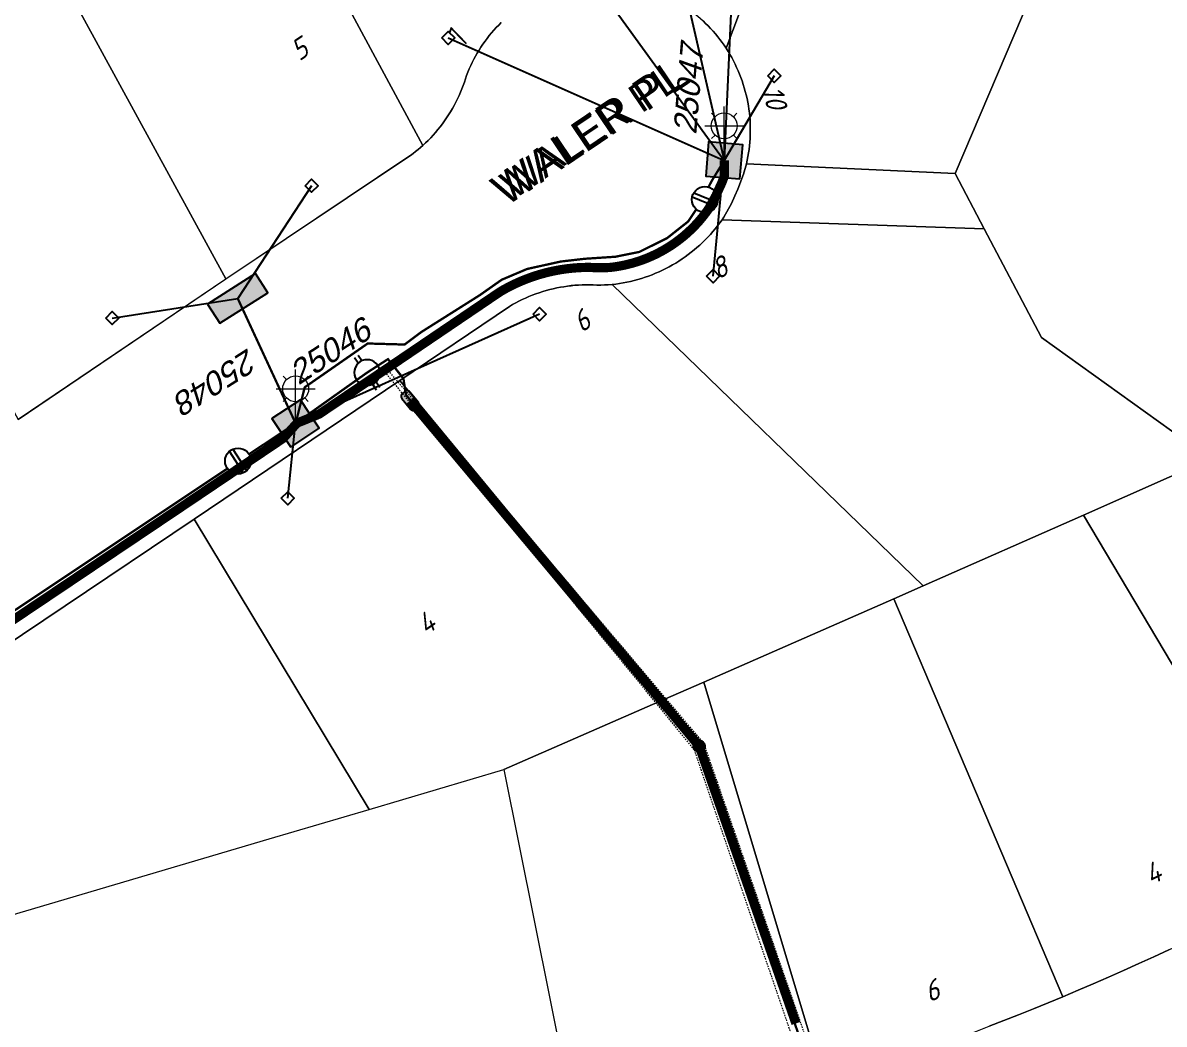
# Model space of a CAD drawing. Header units: metres. Extents: x 296308 to 298462, y 6229542 to 6231092.
# Drawn here: x 297249.8 to 297348.8, y 6230041.6 to 6230128.6 of the extents above; entities that cross this region are included whole.
import ezdxf
from ezdxf.enums import TextEntityAlignment as Align

# ---------------------------------------------------------------- set-up
doc = ezdxf.new("R2010")
doc.units = ezdxf.units.M
for name, pattern in [('Cable Exist UG', [8.2, 4, -1.2, 1.8, -1.2]), ('HIDDEN', [0.375, 0.25, -0.125]), ('HIDDEN2', [0.1875, 0.125, -0.0625]), ('IECLCENT', [15.5, 9.5, -2, 2, -2])]:
    doc.linetypes.add(name, pattern=pattern)
doc.layers.get('0').update_dxf_attribs({"color": 6})
for name, color, linetype, lineweight in [('Cadastre Land Parcels_SP_EXT', 9, 'Continuous', 5), ('Cadastre Other Property_SP_EXT', 9, 'HIDDEN', 5), ('Cadastre Roads_SP_EXT', 94, 'Continuous', 15)]:
    doc.layers.add(name, color=color, linetype=linetype, lineweight=lineweight)
for name, color, linetype in [('Equip_LV_EXT', 7, 'Continuous'), ('Equip_SL_EXT', 7, 'Continuous'), ('Equip_SP_SL_EXT', 7, 'Continuous'), ('Mains_LV_EXT', 7, 'Continuous'), ('Mains_SL_EXT', 7, 'Continuous'), ('Notes_LV_MISC', 7, 'Continuous'), ('Notes_SP_MISC', 7, 'Continuous'), ('Services_SP_EXT', 7, 'Continuous'), ('SupportsUG_SP_LV_EXT', 7, 'Continuous'), ('SupportsUG_SP_LV_SL_EXT', 7, 'Continuous')]:
    doc.layers.add(name, color=color, linetype=linetype)
doc.styles.add('COLUMN_LABEL', font='arial.ttf')
doc.styles.add('iecARIAL', font='arial.ttf', dxfattribs={"height": 2})
doc.styles.add('ieISOCP', font='isocp.shx')
doc.styles.add('POLE_LABEL', font='arial.ttf')
doc.styles.get("Standard").update_dxf_attribs({"font": 'arial.ttf'})

# ---------------------------------------------------------------- blocks, each defined once
blk = doc.blocks.new('COLUMN_EXT')
blk.add_hatch(color=256).paths.add_polyline_path([(-1.485, 1.485), (-1.485, -1.485), (1.485, -1.485), (1.485, 1.485)])
blk.add_lwpolyline([(-1.485, -1.485), (1.485, -1.485), (1.485, 1.485), (-1.485, 1.485)], close=True)
at = {"style": 'COLUMN_LABEL', "oblique": 15, "flags": 8}
blk.add_attdef('ASSET_NUM', text='', height=2, dxfattribs=at).set_placement((2, 2), align=Align.BOTTOM_LEFT)
at = {"flags": 9}
for tag, style, p in [('STRUCTURE_PLANT_NUMBER', 'POLE_LABEL', (1.813, 0.031)), ('STREET_CODE', 'COLUMN_LABEL', (1.813, -0.2))]:
    blk.add_attdef(tag, text='', height=0.2, dxfattribs=dict(at, style=style)).set_placement(p, align=Align.MIDDLE_LEFT)
for tag, p in [('OWNED_BY', (1.813, -0.6)), ('STATE', (1.813, -0.8)), ('COLUMN_TYPE', (1.813, -0.4)), ('USAGE', (1.813, -1)), ('STREETNAME', (1.813, -1.6)), ('SUBURB', (1.813, -1.8)), ('LEGEND', (1.813, -1.2)), ('LOCATION', (1.813, -1.4)), ('NOTES', (1.813, -2))]:
    blk.add_attdef(tag, text='', height=0.2, dxfattribs=at).set_placement(p, align=Align.MIDDLE_LEFT)
at = {"flags": 1}
blk.add_attdef('Z', (1.813, -2.351), '', height=0.2, dxfattribs=at)
blk = doc.blocks.new('PILLAR_EXT')
blk.add_hatch(color=256).paths.add_polyline_path([(-2.475, 0.99), (-2.475, -0.99), (2.475, -0.99), (2.475, 0.99)])
blk.add_lwpolyline([(-2.475, -0.99), (2.475, -0.99), (2.475, 0.99), (-2.475, 0.99)], close=True)
at = {"style": 'iecARIAL', "oblique": 15, "flags": 8}
blk.add_attdef('ASSET_NUM', text='', height=2, dxfattribs=at).set_placement((1.5, 3.5), align=Align.BOTTOM_LEFT)
for tag, p, flags in [('OWNED_BY', (0, -0.2), 9), ('STATE', (0, -0.4), 9), ('SUPPORT_TYPE', (0, -0.6), 9), ('USAGE', (0, -0.8), 9), ('LEGEND', (0, -1), 9), ('STREETNAME', (0, -1.8), 9), ('SUBURB', (0, -2), 1), ('LOCATION', (0, -1.2), 9), ('NOTES', (0, -1.4), 9), ('PARENT', (0, -1.6), 9)]:
    blk.add_attdef(tag, p, '', height=0.2, dxfattribs=dict(flags=flags))
blk = doc.blocks.new('*U169')
at = {"lineweight": 15}
for p, q in [((-1.46, 5.46), (-1.06, 5.06)), ((0, 1.75), (0, 6.25)), ((1.46, 5.46), (1.06, 5.06)), ((-2.25, 4), (2.25, 4)), ((-1.46, 2.54), (-1.06, 2.94)), ((1.46, 2.54), (1.06, 2.94)), ((0, 0), (0, 2.5))]:
    blk.add_line(p, q, dxfattribs=at)
blk.add_circle((0, 4), 1.5, dxfattribs=at)
at = {"style": 'iecARIAL', "oblique": 15, "flags": 9}
blk.add_attdef('ASSET_NUM', text='', height=2, dxfattribs=at).set_placement((1.5, 1.5), align=Align.BOTTOM_RIGHT)
for tag, p, height, flags in [('CONSTRUCTED_VOLTAGE', (0.98, -0.65), 0.2, 9), ('CONTROL_TYPE', (0.98, -0.85), 0.2, 9), ('LANTERN_PURPOSE', (0.98, -1.05), 0.2, 9), ('LANTERN_TYPE', (0.98, -1.25), 0.2, 9), ('NO_PHASES', (0.98, -1.45), 0.2, 9), ('LNUMBER', (2.18, -3.25), 2.5, 8), ('OPERATING_VOLTAGE', (0.98, -1.65), 0.2, 9), ('ORIENTATION', (0.98, -1.85), 0.2, 9), ('OWNED_BY', (0.98, -2.05), 0.2, 9), ('STATE', (0.98, -2.25), 0.2, 9), ('USAGE', (0.98, -2.45), 0.2, 9), ('CEXIST', (0.98, -2.65), 0.2, 9), ('CNEW', (0.98, -2.85), 0.2, 9), ('CNUMBER', (0.98, -3.05), 0.2, 9), ('CREMOVE', (0.98, -3.25), 0.2, 9), ('CREPLACE', (0.98, -3.45), 0.2, 9), ('LKINGHEIGHT', (0.98, -3.65), 0.2, 9), ('LBRACKET', (0.98, -3.85), 0.2, 9), ('LBRACKETVOCAB', (0.98, -4.05), 0.2, 9), ('LCATEGORY', (0.98, -4.25), 0.2, 9), ('LCHARGE1', (0.98, -4.45), 0.2, 9), ('LCHARGE1PERCENT', (0.98, -4.65), 0.2, 9), ('LCHARGE2', (0.98, -4.85), 0.2, 9), ('LCHARGE2PERCENT', (0.98, -5.05), 0.2, 9), ('LCHARGE3', (0.98, -5.25), 0.2, 9), ('LCHARGE3PERCENT', (0.98, -5.45), 0.2, 9), ('LEXIST', (0.98, -5.65), 0.2, 9), ('LLAMP', (0.98, -5.85), 0.2, 9), ('LLAMPVOCAB', (0.98, -6.05), 0.2, 9), ('LMAST', (0.98, -6.25), 0.2, 9), ('LMASTVOCAB', (0.98, -6.45), 0.2, 9), ('LNEW', (0.98, -6.65), 0.2, 9), ('LANTNUMBER', (0.98, -6.85), 0.2, 9), ('LOUTREACH', (0.98, -7.25), 0.2, 9), ('LOUTREACHVOCAB', (0.98, -7.45), 0.2, 9), ('LRATECODE', (0.98, -7.65), 0.2, 9), ('LREMOVE', (0.98, -7.85), 0.2, 9), ('LREPLACE', (0.98, -8.05), 0.2, 9), ('STREETNAME', (0.98, -9.25), 0.2, 9), ('LTYPE', (0.98, -8.25), 0.2, 9), ('LTYPEVOCAB', (0.98, -8.45), 0.2, 9), ('LEGEND', (0.98, -8.65), 0.2, 9), ('LOCATION', (0.98, -8.85), 0.2, 9), ('NOTES', (0.98, -9.05), 0.2, 9), ('SUBURB', (0.98, -9.45), 0.2, 1)]:
    blk.add_attdef(tag, p, '', height=height, dxfattribs=dict(flags=flags))
blk = doc.blocks.new('CCP_EXT')
at = {"flags": 9}
for tag, p in [('STATE', (0, -1.8)), ('USAGE', (0, -1.2)), ('LEGEND', (0, -1.4)), ('LIFE_SUPPORT', (0, -1.6)), ('NOTES', (0, -2))]:
    blk.add_attdef(tag, text='', height=0.2, dxfattribs=at).set_placement(p, align=Align.MIDDLE_LEFT)
blk.add_wipeout([(0, 0.566), (0.566, 0), (0, -0.566), (-0.566, 0)])
blk.add_lwpolyline([(-0.566, 0), (0, 0.566), (0.566, 0), (0, -0.566), (-0.566, 0)])
at = {"flags": 1}
blk.add_attdef('Z', (0, 0), '', height=0.2, dxfattribs=at)
at = {"flags": 9}
for tag, p in [('CCP_TYPE', (0, 0)), ('OPERATING_VOLTAGE', (0, -0.6)), ('ORIENTATION', (0, -0.8)), ('OWNED_BY', (0, -1)), ('CONSTRUCTED_VOLTAGE', (0, -0.2)), ('NO_PHASES', (0, -0.4))]:
    blk.add_attdef(tag, text='', height=0.2, dxfattribs=at).set_placement(p, align=Align.MIDDLE_LEFT)
blk = doc.blocks.new('SL_STJ_EXT')
h = blk.add_hatch(color=256)
edge = h.paths.add_edge_path()
edge.add_ellipse((-0.586, 0.131), major_axis=(0.226, 0.226), ratio=1, start_angle=44.99996, end_angle=135)
edge.add_line((-0.906, 0.131), (-0.906, -0.131))
edge.add_ellipse((-0.586, -0.131), major_axis=(0.226, 0.226), ratio=1, start_angle=134.99996, end_angle=225)
edge.add_line((-0.586, -0.451), (0.586, -0.451))
edge.add_ellipse((0.586, -0.131), major_axis=(-0.226, 0.226), ratio=1, start_angle=134.99996, end_angle=225)
edge.add_line((0.906, -0.131), (0.906, 0.131))
edge.add_ellipse((0.586, 0.131), major_axis=(-0.226, 0.226), ratio=1, start_angle=224.99996, end_angle=315)
edge.add_line((0.586, 0.451), (-0.586, 0.451))
blk.add_lwpolyline([(-0.906, 0.131), (-0.906, -0.131, 0.414214), (-0.586, -0.451), (0.586, -0.451, 0.414214), (0.906, -0.131), (0.906, 0.131, 0.414214), (0.586, 0.451), (-0.586, 0.451, 0.414214)], format="xyb", close=True)
at = {"flags": 1}
blk.add_attdef('Z', (0, 0), '', height=0.2, dxfattribs=at)
at = {"flags": 9}
for tag, p in [('ORIENTATION', (0, 0)), ('USAGE', (0, -0.2)), ('LEGEND', (0, -0.4)), ('NOTES', (0, -0.6))]:
    blk.add_attdef(tag, text='', height=0.2, dxfattribs=at).set_placement(p, align=Align.MIDDLE_LEFT)
blk = doc.blocks.new('LV_UG_LINKS_CLOSED_EXT')
blk.add_wipeout([(-1.06, 1.06), (-1.18, 0.92), (-1.29, 0.76), (-1.37, 0.59), (-1.43, 0.42), (-1.48, 0.23), (-1.49, 0.05), (-1.49, -0.14), (-1.46, -0.33), (-1.41, -0.51), (-1.33, -0.68), (-1.24, -0.84), (-1.12, -0.99), (-0.99, -1.12), (-0.84, -1.24), (-0.68, -1.33), (-0.51, -1.41), (-0.33, -1.46), (-0.14, -1.49), (0.05, -1.49), (0.23, -1.48), (0.42, -1.43), (0.59, -1.37), (0.76, -1.29), (0.92, -1.18), (1.06, -1.06), (1.18, -0.92), (1.29, -0.76), (1.37, -0.59), (1.43, -0.42), (1.48, -0.23), (1.49, -0.05), (1.49, 0.14), (1.46, 0.33), (1.41, 0.51), (1.33, 0.68), (1.24, 0.84), (1.12, 0.99), (0.99, 1.12), (0.84, 1.24), (0.68, 1.33), (0.51, 1.41), (0.33, 1.46), (0.14, 1.49), (-0.05, 1.49), (-0.23, 1.48), (-0.42, 1.43), (-0.59, 1.37), (-0.76, 1.29), (-0.92, 1.18)])
for p, q in [((-0.25, -1.48), (-0.25, 1.48)), ((0.25, -1.48), (0.25, 1.48))]:
    blk.add_line(p, q)
blk.add_circle((0, 0), 1.5)
at = {"flags": 9}
for tag, p in [('ACTUAL_STATUS', (0, 0)), ('CONSTRUCTED_VOLTAGE', (0, -0.2)), ('OPERATING_VOLTAGE', (0, -0.6)), ('ORIENTATION', (0, -0.8)), ('STATE', (0, -1)), ('SWITCH_TYPE', (0, -1.2)), ('NO_PHASES', (0, -0.4)), ('USAGE', (0, -1.4)), ('NOTES', (0, -1.6))]:
    blk.add_attdef(tag, text='', height=0.2, dxfattribs=at).set_placement(p, align=Align.MIDDLE_LEFT)
at = {"flags": 1}
blk.add_attdef('Z', (0, 0), '', height=0.2, dxfattribs=at)
blk = doc.blocks.new('LV_UG_LINKS_OPEN_EXT')
for p, q in [((-0.25, 1.47), (-0.25, 2.22)), ((0.25, 1.47), (0.25, 2.22)), ((-0.25, -1.47), (-0.25, -2.22)), ((0.25, -1.47), (0.25, -2.22))]:
    blk.add_line(p, q)
at = {"flags": 9}
for tag, p in [('ACTUAL_STATUS', (0, 0)), ('CONSTRUCTED_VOLTAGE', (0, -0.2)), ('OPERATING_VOLTAGE', (0, -0.6)), ('ORIENTATION', (0, -0.8)), ('STATE', (0, -1)), ('SWITCH_TYPE', (0, -1.2)), ('NO_PHASES', (0, -0.4)), ('USAGE', (0, -1.4)), ('NOTES', (0, -1.6))]:
    blk.add_attdef(tag, text='', height=0.2, dxfattribs=at).set_placement(p, align=Align.MIDDLE_LEFT)
at = {"flags": 1}
blk.add_attdef('Z', (0, 0), '', height=0.2, dxfattribs=at)
blk.add_wipeout([(-0.25, 1.47), (-0.43, 1.43), (-0.61, 1.36), (-0.77, 1.28), (-0.93, 1.17), (-1.07, 1.05), (-1.19, 0.9), (-1.29, 0.75), (-1.38, 0.58), (-1.44, 0.4), (-1.48, 0.22), (-1.49, 0.03), (-1.49, -0.16), (-1.45, -0.34), (-1.4, -0.52), (-1.32, -0.69), (-1.23, -0.85), (-1.11, -1), (-0.98, -1.13), (-0.83, -1.24), (-0.66, -1.34), (-0.49, -1.41), (-0.31, -1.46), (-0.13, -1.49), (0.06, -1.49), (0.25, -1.47), (0.43, -1.43), (0.61, -1.36), (0.77, -1.28), (0.93, -1.17), (1.07, -1.05), (1.19, -0.9), (1.29, -0.75), (1.38, -0.58), (1.44, -0.4), (1.48, -0.22), (1.49, -0.03), (1.49, 0.16), (1.45, 0.34), (1.4, 0.52), (1.32, 0.69), (1.23, 0.85), (1.11, 1), (0.98, 1.13), (0.83, 1.24), (0.66, 1.34), (0.49, 1.41), (0.31, 1.46), (0.13, 1.49), (-0.06, 1.49)])
blk.add_lwpolyline([(0, -1.49, 1), (0, 1.49, 1)], format="xyb", close=True)
blk = doc.blocks.new('CONNECTOR_NODE_EXT')
h = blk.add_hatch(color=256)
edge = h.paths.add_edge_path()
edge.add_arc((0, 0), 0.5, 0, 360)
blk.add_circle((0, 0), 0.5)
at = {"flags": 1}
blk.add_attdef('Z', (0, 0), '', height=0.2, dxfattribs=at)
at = {"flags": 9}
for tag, p in [('CONNECTOR_TYPE', (0, 0)), ('OPERATING_VOLTAGE', (0, -0.6)), ('ORIENTATION', (0, -0.8)), ('SUBTYPE', (0, -1)), ('CONSTRUCTED_VOLTAGE', (0, -0.2)), ('NO_PHASES', (0, -0.4)), ('USAGE', (0, -1.2)), ('NOTES', (0, -1.4))]:
    blk.add_attdef(tag, text='', height=0.2, dxfattribs=at).set_placement(p, align=Align.MIDDLE_LEFT)

msp = doc.modelspace()

# ---------------------------------------------------------------- linework, layer by layer
at = {"layer": 'Cadastre Land Parcels_SP_EXT', "linetype": 'Continuous'}
for points in [[(297355.566, 6230173.982), (297345.558, 6230187.33), (297318.329, 6230157.778), (297307.576, 6230129.699), (297307.825, 6230129.513), (297308.07, 6230129.321), (297308.31, 6230129.124), (297308.545, 6230128.921), (297308.776, 6230128.712), (297309.001, 6230128.497), (297309.22, 6230128.278), (297309.435, 6230128.053), (297309.644, 6230127.822), (297309.847, 6230127.587), (297310.045, 6230127.348), (297310.237, 6230127.102), (297310.423, 6230126.853), (297310.603, 6230126.6), (297310.776, 6230126.342), (297321.181, 6230153.984), (297343.095, 6230144.684), (297355.566, 6230173.982)], [(297386.732, 6230069.578), (297387.885, 6230070.377), (297389.035, 6230071.182), (297390.18, 6230071.994), (297391.321, 6230072.811), (297392.458, 6230073.635), (297393.59, 6230074.465), (297394.717, 6230075.301), (297395.84, 6230076.143), (297396.958, 6230076.991), (297412.763, 6230089.151), (297414.045, 6230097.607), (297355.566, 6230173.982), (297343.095, 6230144.684), (297330.657, 6230115.466), (297333.178, 6230110.677), (297338.147, 6230101.238), (297352.797, 6230090.696), (297369.834, 6230078.438), (297385.573, 6230068.786), (297386.732, 6230069.578)], [(297283.169, 6230116.886), (297283.395, 6230117.045), (297283.617, 6230117.209), (297283.836, 6230117.376), (297284.051, 6230117.55), (297284.262, 6230117.728), (297284.47, 6230117.909), (297266.924, 6230150.473), (297262.683, 6230147.295), (297251.05, 6230138.539), (297250.173, 6230137.872), (297267.373, 6230106.317), (297283.169, 6230116.886)], [(297267.373, 6230106.317), (297250.173, 6230137.872), (297238.349, 6230128.887), (297232.661, 6230124.55), (297249.351, 6230094.121), (297267.373, 6230106.317)], [(297341.78, 6230085.828), (297352.797, 6230090.696), (297338.147, 6230101.238), (297333.178, 6230110.677), (297310.43, 6230111.461), (297310.239, 6230111.197), (297310.042, 6230110.938), (297309.837, 6230110.683), (297309.628, 6230110.433), (297309.412, 6230110.188), (297309.19, 6230109.949), (297308.962, 6230109.715), (297308.73, 6230109.486), (297308.491, 6230109.264), (297308.247, 6230109.047), (297307.999, 6230108.836), (297307.744, 6230108.632), (297307.486, 6230108.433), (297307.222, 6230108.24), (297306.953, 6230108.055), (297306.68, 6230107.876), (297306.403, 6230107.704), (297306.123, 6230107.537), (297305.838, 6230107.378), (297305.549, 6230107.227), (297305.257, 6230107.081), (297304.961, 6230106.944), (297304.662, 6230106.813), (297304.36, 6230106.689), (297304.056, 6230106.573), (297303.748, 6230106.465), (297303.438, 6230106.364), (297303.125, 6230106.27), (297302.811, 6230106.184), (297302.494, 6230106.106), (297302.175, 6230106.034), (297301.855, 6230105.972), (297301.533, 6230105.917), (297301.21, 6230105.869), (297300.887, 6230105.83), (297327.881, 6230079.686), (297341.78, 6230085.828)], [(297299.901, 6230105.792), (297299.573, 6230105.794), (297299.244, 6230105.805), (297298.915, 6230105.824), (297298.599, 6230105.821), (297298.282, 6230105.812), (297297.966, 6230105.795), (297297.651, 6230105.77), (297297.336, 6230105.738), (297297.022, 6230105.698), (297296.709, 6230105.651), (297296.398, 6230105.598), (297296.087, 6230105.537), (297295.778, 6230105.468), (297295.471, 6230105.392), (297295.165, 6230105.309), (297294.862, 6230105.22), (297294.561, 6230105.122), (297294.262, 6230105.018), (297293.965, 6230104.907), (297293.671, 6230104.789), (297293.381, 6230104.665), (297293.092, 6230104.533), (297292.808, 6230104.395), (297292.526, 6230104.251), (297292.248, 6230104.099), (297291.974, 6230103.941), (297282.47, 6230097.496), (297305.325, 6230069.776), (297308.844, 6230071.321), (297325.328, 6230078.558), (297327.881, 6230079.686), (297300.887, 6230105.83), (297300.558, 6230105.809), (297300.23, 6230105.797), (297299.901, 6230105.792)], [(297291.507, 6230063.736), (297305.325, 6230069.776), (297282.47, 6230097.496), (297264.621, 6230085.468), (297279.808, 6230060.275), (297291.507, 6230063.736)], [(297341.308, 6230044.58), (297342.629, 6230045.147), (297343.948, 6230045.721), (297345.263, 6230046.304), (297346.575, 6230046.893), (297347.884, 6230047.49), (297349.189, 6230048.094), (297350.491, 6230048.705), (297351.789, 6230049.323), (297353.085, 6230049.949), (297354.376, 6230050.581), (297355.664, 6230051.221), (297356.949, 6230051.868), (297358.23, 6230052.522), (297359.506, 6230053.183), (297360.78, 6230053.852), (297341.78, 6230085.828), (297327.881, 6230079.686), (297325.328, 6230078.558), (297339.983, 6230044.02), (297341.308, 6230044.58)], [(297271.134, 6230057.714), (297279.808, 6230060.275), (297264.621, 6230085.468), (297242.219, 6230070.415), (297240.395, 6230065.076), (297240.706, 6230064.071), (297241.01, 6230063.064), (297241.306, 6230062.055), (297241.596, 6230061.043), (297241.879, 6230060.03), (297242.155, 6230059.015), (297242.423, 6230057.998), (297242.684, 6230056.979), (297242.939, 6230055.959), (297243.186, 6230054.937), (297243.426, 6230053.912), (297243.659, 6230052.886), (297243.885, 6230051.859), (297244.103, 6230050.831), (297244.315, 6230049.8), (297271.134, 6230057.714)], [(297320.613, 6230036.835), (297321.922, 6230037.265), (297323.228, 6230037.702), (297324.532, 6230038.147), (297325.834, 6230038.599), (297327.133, 6230039.057), (297328.423, 6230039.521), (297328.43, 6230039.523), (297329.723, 6230039.995), (297331.015, 6230040.475), (297332.304, 6230040.96), (297333.591, 6230041.453), (297334.875, 6230041.953), (297336.156, 6230042.46), (297337.435, 6230042.973), (297338.71, 6230043.493), (297339.983, 6230044.02), (297325.328, 6230078.558), (297308.844, 6230071.321), (297319.302, 6230036.411), (297320.613, 6230036.835)], [(297299.49, 6230030.929), (297300.824, 6230031.245), (297302.157, 6230031.568), (297303.487, 6230031.899), (297304.816, 6230032.236), (297306.142, 6230032.581), (297307.467, 6230032.933), (297307.82, 6230033.029), (297308.79, 6230033.291), (297310.111, 6230033.657), (297311.43, 6230034.029), (297312.748, 6230034.409), (297314.062, 6230034.795), (297315.376, 6230035.188), (297316.687, 6230035.589), (297317.996, 6230035.997), (297319.302, 6230036.411), (297308.844, 6230071.321), (297305.325, 6230069.776), (297291.507, 6230063.736), (297298.155, 6230030.62), (297299.49, 6230030.929)]]:
    msp.add_lwpolyline(points, close=True, dxfattribs=at)
for points in [[(297321.181, 6230153.984), (297310.776, 6230126.342), (297310.946, 6230126.074), (297311.108, 6230125.803), (297311.265, 6230125.527), (297311.414, 6230125.247), (297311.557, 6230124.965), (297311.692, 6230124.678), (297311.821, 6230124.389), (297311.943, 6230124.096), (297312.057, 6230123.801), (297312.164, 6230123.503), (297312.264, 6230123.203), (297312.357, 6230122.899), (297312.442, 6230122.594), (297312.519, 6230122.287), (297312.59, 6230121.978), (297312.653, 6230121.667), (297312.707, 6230121.355), (297312.755, 6230121.043), (297312.794, 6230120.729), (297312.827, 6230120.413), (297312.851, 6230120.097), (297312.868, 6230119.781), (297312.877, 6230119.464), (297312.878, 6230119.148), (297312.872, 6230118.83), (297312.858, 6230118.515), (297312.836, 6230118.198), (297312.807, 6230117.883), (297312.77, 6230117.568), (297312.725, 6230117.255), (297312.672, 6230116.942), (297312.613, 6230116.632), (297312.545, 6230116.322), (297330.657, 6230115.466), (297343.095, 6230144.684)], [(297266.924, 6230150.473), (297284.47, 6230117.909), (297284.701, 6230118.125), (297284.701, 6230118.125), (297284.927, 6230118.346), (297285.147, 6230118.572), (297285.363, 6230118.805), (297285.573, 6230119.041), (297285.776, 6230119.283), (297285.974, 6230119.53), (297286.166, 6230119.782), (297286.352, 6230120.037), (297286.531, 6230120.298), (297286.704, 6230120.562), (297286.871, 6230120.831), (297287.031, 6230121.104), (297287.185, 6230121.38), (297287.331, 6230121.661), (297287.472, 6230121.944), (297287.605, 6230122.231), (297287.731, 6230122.521), (297287.851, 6230122.814), (297287.963, 6230123.11), (297288.067, 6230123.408), (297288.164, 6230123.7), (297288.267, 6230123.989), (297288.379, 6230124.274), (297288.496, 6230124.557), (297288.621, 6230124.838), (297288.753, 6230125.115), (297288.891, 6230125.389), (297289.036, 6230125.658), (297289.188, 6230125.925), (297289.346, 6230126.188), (297289.511, 6230126.447), (297289.682, 6230126.701), (297289.859, 6230126.952), (297290.042, 6230127.198), (297290.232, 6230127.439), (297290.427, 6230127.676), (297290.628, 6230127.908), (297290.834, 6230128.135), (297291.047, 6230128.356), (297291.264, 6230128.573)], [(297352.797, 6230090.696), (297341.78, 6230085.828), (297360.78, 6230053.852)]]:
    msp.add_lwpolyline(points, dxfattribs=at)
at = {"layer": 'Cadastre Other Property_SP_EXT', "linetype": 'HIDDEN2'}
msp.add_lwpolyline([(297280.993, 6230098.452), (297307.998, 6230065.464), (297317.715, 6230036.934), (297318.811, 6230037.272), (297308.864, 6230065.985), (297281.293, 6230098.595), (297280.993, 6230098.452)], close=True, dxfattribs=at)
at = {"layer": 'Cadastre Roads_SP_EXT', "linetype": 'Continuous'}
msp.add_lwpolyline([(297330.657, 6230115.466), (297312.545, 6230116.322), (297312.281, 6230115.414), (297311.804, 6230114.124), (297311.535, 6230113.534), (297311.237, 6230112.881), (297310.585, 6230111.697), (297310.43, 6230111.461), (297333.178, 6230110.677), (297330.657, 6230115.466)], close=True, dxfattribs=at)
msp.add_lwpolyline([(297349.189, 6230048.094), (297347.884, 6230047.49), (297346.575, 6230046.893), (297345.263, 6230046.304), (297343.948, 6230045.721), (297342.629, 6230045.147), (297341.308, 6230044.58), (297339.983, 6230044.02), (297338.71, 6230043.493), (297337.435, 6230042.973), (297336.156, 6230042.46), (297334.875, 6230041.953), (297333.591, 6230041.453)], dxfattribs=at)
at = {"layer": 'Mains_LV_EXT', "linetype": 'IECLCENT', "lineweight": 30, "ltscale": 0.5, "const_width": 0.2, "flags": 128}
for points in [[(297310.613, 6230116.606), (297309.511, 6230114.798), (297308.478, 6230112.791)], [(297273.43, 6230093.786), (297268.402, 6230104.635)], [(297273.43, 6230093.786), (297268.048, 6230090.218)], [(297237.332, 6230065.027), (297238.702, 6230066.646), (297240.417, 6230071.552), (297242.773, 6230073.407), (297244.807, 6230074.869), (297249.398, 6230077.78), (297268.048, 6230090.218)]]:
    msp.add_lwpolyline(points, dxfattribs=at)
at = {"layer": 'Mains_SL_EXT', "linetype": 'Cable Exist UG'}
for points in [[(297308.441, 6230065.774), (297283.366, 6230095.768)], [(297308.441, 6230065.774), (297316.834, 6230041.701)]]:
    msp.add_lwpolyline(points, dxfattribs=at)
at = {"layer": 'Notes_SP_MISC', "const_width": 0.8}
for points in [[(297308.441, 6230065.774), (297283.366, 6230095.768)], [(297308.441, 6230065.774), (297316.834, 6230041.701)]]:
    msp.add_lwpolyline(points, dxfattribs=at)
at = {"layer": 'Services_SP_EXT'}
for points in [[(297297.508, 6230134.716), (297310.613, 6230116.606)], [(297306.728, 6230133.47), (297310.613, 6230116.606)], [(297311.239, 6230130.648), (297310.613, 6230116.606)]]:
    msp.add_lwpolyline(points, dxfattribs=at)

# ---------------------------------------------------------------- block references
at = {"layer": 'Equip_SL_EXT', "rotation": 128.8910162658688}
msp.add_blockref('SL_STJ_EXT', (297283.366, 6230095.768), dxfattribs=at)
at = {"layer": 'Equip_SL_EXT'}
msp.add_blockref('CONNECTOR_NODE_EXT', (297308.441, 6230065.774), dxfattribs=at)
at = {"layer": 'Equip_SP_SL_EXT', "xscale": 0.75, "yscale": 0.75, "zscale": 0.75}
for p in [(297310.613, 6230116.606), (297273.43, 6230093.786)]:
    msp.add_blockref('*U169', p, dxfattribs=at)
at = {"layer": 'Notes_LV_MISC'}
ref = msp.add_blockref('PILLAR_EXT', (297268.402, 6230104.635), dxfattribs=dict(at, rotation=212.4434326954048))
ref.add_attrib('ASSET_NUM', '25048', dxfattribs={"layer": '0', "height": 2, "rotation": 212.44343, "style": 'iecARIAL', "oblique": 15}).set_placement((297269.014, 6230100.877), align=Align.BOTTOM_LEFT)
at = {"layer": 'SupportsUG_SP_LV_EXT'}
ref = msp.add_blockref('PILLAR_EXT', (297268.402, 6230104.635), dxfattribs=dict(at, rotation=212.4434326954048))
ref.add_attrib('ASSET_NUM', '25048', dxfattribs={"layer": '0', "height": 2, "rotation": 212.44343, "style": 'iecARIAL', "oblique": 15}).set_placement((297269.014, 6230100.877), align=Align.BOTTOM_LEFT)
at = {"layer": 'SupportsUG_SP_LV_SL_EXT'}
ref = msp.add_blockref('COLUMN_EXT', (297310.613, 6230116.606), dxfattribs=dict(at, rotation=85.29331674280715))
ref.add_attrib('ASSET_NUM', '25047', dxfattribs={"layer": '0', "height": 2, "rotation": 85.29332, "style": 'COLUMN_LABEL', "oblique": 15}).set_placement((297308.783, 6230118.763), align=Align.BOTTOM_LEFT)
ref = msp.add_blockref('COLUMN_EXT', (297273.429, 6230093.786), dxfattribs=dict(at, rotation=33.33841336342786))
ref.add_attrib('ASSET_NUM', '25046', dxfattribs={"layer": '0', "height": 2, "rotation": 33.33841, "style": 'COLUMN_LABEL', "oblique": 15}).set_placement((297274.001, 6230096.556), align=Align.BOTTOM_LEFT)

# ---------------------------------------------------------------- texts
at = {"layer": 'Cadastre Land Parcels_SP_EXT', "style": 'ieISOCP', "oblique": 15}
for s, rotation, p in [('7', 69.76691, (297288.07, 6230126.22)), ('5', 33.62339, (297273.75, 6230125.183)), ('10', 284.018, (297313.885, 6230122.794)), ('8', 26.11045, (297310.038, 6230106.232)), ('6', 34.44482, (297298.256, 6230101.601)), ('4', 34.4447, (297284.746, 6230075.35)), ('4', 25.80177, (297347.632, 6230053.676)), ('6', 19.43154, (297328.369, 6230043.536))]:
    msp.add_text(s, height=1.8, rotation=rotation, dxfattribs=at).set_placement(p)
at = {"layer": 'Cadastre Roads_SP_EXT'}
msp.add_text('WALER PL', height=2.75, rotation=34.05061, dxfattribs=at).set_placement((297298.958, 6230119.143), align=Align.MIDDLE_CENTER)
at = {"layer": 'Notes_LV_MISC'}
msp.add_text('WALER PL', height=2.5, rotation=34.05061, dxfattribs=at).set_placement((297298.958, 6230119.143), align=Align.MIDDLE_CENTER)

# ---------------------------------------------------------------- next in the draw order: block references
at = {"layer": 'Services_SP_EXT'}
for p in [(297286.667, 6230127.244), (297314.949, 6230123.951), (297274.811, 6230114.411), (297309.648, 6230106.562), (297257.522, 6230102.919), (297294.597, 6230103.266), (297272.742, 6230087.285)]:
    msp.add_blockref('CCP_EXT', p, dxfattribs=at)

# ---------------------------------------------------------------- next in the draw order: linework, layer by layer
at = {"layer": 'Cadastre Roads_SP_EXT', "linetype": 'Continuous'}
for points in [[(297242.219, 6230070.415), (297264.621, 6230085.468), (297282.47, 6230097.496), (297291.974, 6230103.941), (297292.248, 6230104.099), (297292.526, 6230104.251), (297292.808, 6230104.395), (297293.092, 6230104.533), (297293.381, 6230104.665), (297293.671, 6230104.789), (297293.965, 6230104.907), (297294.262, 6230105.018), (297294.561, 6230105.122), (297294.862, 6230105.22), (297295.165, 6230105.309), (297295.471, 6230105.392), (297295.778, 6230105.468), (297296.087, 6230105.537), (297296.398, 6230105.598), (297296.709, 6230105.651), (297297.022, 6230105.698), (297297.336, 6230105.737), (297297.651, 6230105.77), (297297.966, 6230105.795), (297298.282, 6230105.812), (297298.599, 6230105.821), (297298.915, 6230105.824), (297299.244, 6230105.805), (297299.573, 6230105.794), (297299.901, 6230105.792), (297300.23, 6230105.797), (297300.558, 6230105.809), (297300.887, 6230105.83), (297301.21, 6230105.869), (297301.533, 6230105.917), (297301.533, 6230105.917), (297301.855, 6230105.972), (297302.175, 6230106.034), (297302.494, 6230106.106), (297302.811, 6230106.184), (297303.125, 6230106.27), (297303.438, 6230106.364), (297303.748, 6230106.465), (297304.056, 6230106.573), (297304.36, 6230106.689), (297304.662, 6230106.813), (297304.961, 6230106.944), (297305.257, 6230107.081), (297305.549, 6230107.227), (297305.838, 6230107.378), (297306.123, 6230107.537), (297306.403, 6230107.704), (297306.68, 6230107.876), (297306.953, 6230108.055), (297307.222, 6230108.24), (297307.486, 6230108.433), (297307.744, 6230108.632), (297307.999, 6230108.836), (297308.247, 6230109.047), (297308.491, 6230109.264), (297308.73, 6230109.486), (297308.962, 6230109.715), (297309.19, 6230109.949), (297309.412, 6230110.188), (297309.628, 6230110.433), (297309.838, 6230110.683), (297310.041, 6230110.938), (297310.239, 6230111.197), (297310.43, 6230111.461), (297310.585, 6230111.697), (297311.237, 6230112.881), (297311.535, 6230113.534), (297311.804, 6230114.124), (297312.281, 6230115.414), (297312.545, 6230116.322), (297312.613, 6230116.632), (297312.672, 6230116.942), (297312.725, 6230117.255), (297312.77, 6230117.568), (297312.807, 6230117.883), (297312.836, 6230118.198), (297312.858, 6230118.515), (297312.872, 6230118.83), (297312.878, 6230119.148), (297312.877, 6230119.464), (297312.868, 6230119.781), (297312.851, 6230120.097), (297312.827, 6230120.413), (297312.794, 6230120.728), (297312.755, 6230121.043), (297312.707, 6230121.355), (297312.653, 6230121.667), (297312.59, 6230121.978), (297312.519, 6230122.287), (297312.442, 6230122.594), (297312.357, 6230122.899), (297312.264, 6230123.203), (297312.164, 6230123.503), (297312.057, 6230123.801), (297311.943, 6230124.096), (297311.821, 6230124.389), (297311.692, 6230124.678), (297311.557, 6230124.965), (297311.414, 6230125.247), (297311.265, 6230125.527), (297311.108, 6230125.803), (297310.946, 6230126.074), (297310.776, 6230126.342), (297310.603, 6230126.6), (297310.423, 6230126.853), (297310.237, 6230127.102), (297310.045, 6230127.348), (297309.847, 6230127.587), (297309.644, 6230127.822), (297309.435, 6230128.053), (297309.221, 6230128.278), (297309.001, 6230128.497), (297308.776, 6230128.712)], [(297291.264, 6230128.573), (297291.047, 6230128.356), (297290.834, 6230128.135), (297290.628, 6230127.908), (297290.427, 6230127.676), (297290.232, 6230127.439), (297290.042, 6230127.198), (297289.859, 6230126.952), (297289.682, 6230126.701), (297289.511, 6230126.447), (297289.346, 6230126.188), (297289.188, 6230125.925), (297289.036, 6230125.658), (297288.891, 6230125.388), (297288.753, 6230125.115), (297288.621, 6230124.838), (297288.496, 6230124.557), (297288.379, 6230124.274), (297288.267, 6230123.989), (297288.164, 6230123.7), (297288.067, 6230123.408), (297287.963, 6230123.11), (297287.851, 6230122.814), (297287.731, 6230122.521), (297287.605, 6230122.231), (297287.472, 6230121.944), (297287.331, 6230121.661), (297287.185, 6230121.38), (297287.031, 6230121.104), (297286.871, 6230120.831), (297286.704, 6230120.562), (297286.531, 6230120.298), (297286.352, 6230120.037), (297286.166, 6230119.782), (297285.974, 6230119.53), (297285.776, 6230119.283), (297285.573, 6230119.041), (297285.363, 6230118.805), (297285.147, 6230118.572), (297284.927, 6230118.346), (297284.701, 6230118.125), (297284.469, 6230117.909), (297284.262, 6230117.728), (297284.051, 6230117.55), (297283.836, 6230117.376), (297283.617, 6230117.209), (297283.395, 6230117.045), (297283.169, 6230116.886), (297267.373, 6230106.316), (297249.351, 6230094.121)]]:
    msp.add_lwpolyline(points, dxfattribs=at)
at = {"layer": 'Mains_SL_EXT', "linetype": 'Cable Exist UG'}
msp.add_lwpolyline([(297237.33, 6230065.061), (297239.811, 6230068.007), (297239.811, 6230068.007), (297240.963, 6230071.378), (297263.785, 6230086.713), (297264.585, 6230087.252), (297264.585, 6230087.252), (297272.348, 6230092.484), (297273.55, 6230093.808)], dxfattribs=at)
at = {"layer": 'Services_SP_EXT'}
for points in [[(297286.667, 6230127.244), (297310.613, 6230116.606)], [(297314.949, 6230123.951), (297310.613, 6230116.606)], [(297309.647, 6230106.562), (297310.613, 6230116.606)], [(297274.811, 6230114.411), (297268.402, 6230104.635)], [(297257.522, 6230102.919), (297268.402, 6230104.635)], [(297272.742, 6230087.285), (297273.429, 6230093.786)]]:
    msp.add_lwpolyline(points, dxfattribs=at)

# ---------------------------------------------------------------- next in the draw order: block references
at = {"layer": 'Equip_LV_EXT', "xscale": 0.75, "yscale": 0.75, "zscale": 0.75}
for name, p, rotation in [('LV_UG_LINKS_OPEN_EXT', (297279.635, 6230098.195), 33.96966718519316), ('LV_UG_LINKS_CLOSED_EXT', (297268.432, 6230090.516), 212.431627866451)]:
    msp.add_blockref(name, p, dxfattribs=dict(at, rotation=rotation))

# ---------------------------------------------------------------- next in the draw order: linework, layer by layer
at = {"layer": 'Mains_LV_EXT', "linetype": 'IECLCENT', "lineweight": 30, "ltscale": 0.5, "const_width": 0.2, "flags": 128}
for points in [[(297273.43, 6230093.786), (297274.22, 6230096.919), (297279.682, 6230100.719), (297282.882, 6230100.628), (297284.336, 6230101.715), (297289.42, 6230104.923), (297291.306, 6230106.251), (297293.516, 6230107.188), (297296.438, 6230107.833), (297298.505, 6230108.07), (297301.173, 6230108.248), (297303.248, 6230108.667), (297305.657, 6230109.863), (297307.485, 6230111.309), (297308.55, 6230112.911)], [(297279.635, 6230098.195), (297281.441, 6230099.361), (297282.78, 6230097.682), (297283, 6230096.257), (297308.441, 6230065.774), (297319.235, 6230034.439), (297323.477, 6230035.559)], [(297273.43, 6230093.786), (297279.635, 6230098.195)]]:
    msp.add_lwpolyline(points, dxfattribs=at)
at = {"layer": 'Mains_SL_EXT', "linetype": 'Cable Exist UG'}
msp.add_lwpolyline([(297273.387, 6230093.741), (297275.472, 6230094.589), (297275.472, 6230094.589), (297281.629, 6230098.739), (297291.177, 6230105.213), (297291.515, 6230105.408), (297291.826, 6230105.577), (297292.138, 6230105.737), (297292.453, 6230105.89), (297292.774, 6230106.037), (297293.097, 6230106.175), (297293.424, 6230106.306), (297293.753, 6230106.429), (297294.082, 6230106.544), (297294.418, 6230106.653), (297294.757, 6230106.752), (297295.093, 6230106.844), (297295.435, 6230106.929), (297295.78, 6230107.005), (297296.126, 6230107.073), (297296.472, 6230107.133), (297296.818, 6230107.184), (297297.165, 6230107.228), (297297.515, 6230107.264), (297297.868, 6230107.292), (297298.22, 6230107.31), (297298.57, 6230107.321), (297298.952, 6230107.324), (297299.311, 6230107.304), (297299.604, 6230107.294), (297299.896, 6230107.292), (297300.191, 6230107.296), (297300.483, 6230107.307), (297300.747, 6230107.324), (297301.009, 6230107.356), (297301.298, 6230107.399), (297301.585, 6230107.447), (297301.867, 6230107.502), (297302.149, 6230107.566), (297302.434, 6230107.636), (297302.712, 6230107.712), (297302.988, 6230107.795), (297303.267, 6230107.886), (297303.541, 6230107.982), (297303.809, 6230108.084), (297304.077, 6230108.194), (297304.344, 6230108.311), (297304.606, 6230108.433), (297304.867, 6230108.563), (297305.124, 6230108.697), (297305.374, 6230108.837), (297305.625, 6230108.986), (297305.873, 6230109.14), (297306.115, 6230109.299), (297306.353, 6230109.463), (297306.586, 6230109.634), (297306.817, 6230109.811), (297307.044, 6230109.993), (297307.263, 6230110.179), (297307.481, 6230110.374), (297307.693, 6230110.57), (297307.899, 6230110.773), (297308.102, 6230110.982), (297308.299, 6230111.194), (297308.491, 6230111.411), (297308.677, 6230111.633), (297308.859, 6230111.861), (297309.034, 6230112.091), (297309.194, 6230112.312), (297309.299, 6230112.471), (297309.896, 6230113.555), (297310.17, 6230114.157), (297310.416, 6230114.696), (297310.625, 6230115.26), (297310.613, 6230116.606)], dxfattribs=at)
at = {"layer": 'Notes_SP_MISC', "const_width": 0.8}
msp.add_lwpolyline([(297237.33, 6230065.061), (297239.811, 6230068.007), (297239.811, 6230068.007), (297240.963, 6230071.378), (297263.785, 6230086.713), (297264.585, 6230087.252), (297264.585, 6230087.252), (297272.348, 6230092.484), (297273.55, 6230093.808)], dxfattribs=at)
at = {"layer": 'Services_SP_EXT'}
msp.add_lwpolyline([(297294.597, 6230103.266), (297273.429, 6230093.786)], dxfattribs=at)

# ---------------------------------------------------------------- next in the draw order: block references
at = {"layer": 'Notes_LV_MISC'}
ref = msp.add_blockref('COLUMN_EXT', (297273.429, 6230093.786), dxfattribs=dict(at, rotation=33.33841336342786))
ref.add_attrib('ASSET_NUM', '25046', dxfattribs={"layer": '0', "height": 2, "rotation": 33.33841, "style": 'COLUMN_LABEL', "oblique": 15}).set_placement((297274.001, 6230096.556), align=Align.BOTTOM_LEFT)

# ---------------------------------------------------------------- next in the draw order: block references
at = {"layer": 'Equip_LV_EXT', "xscale": 0.75, "yscale": 0.75, "zscale": 0.75, "rotation": 247.7475367284977}
msp.add_blockref('LV_UG_LINKS_CLOSED_EXT', (297308.935, 6230113.208), dxfattribs=at)

# ---------------------------------------------------------------- next in the draw order: linework, layer by layer
at = {"layer": 'Notes_SP_MISC', "const_width": 0.8}
msp.add_lwpolyline([(297273.387, 6230093.741), (297275.472, 6230094.589), (297275.472, 6230094.589), (297281.629, 6230098.739), (297291.177, 6230105.213), (297291.515, 6230105.408), (297291.826, 6230105.577), (297292.138, 6230105.737), (297292.453, 6230105.89), (297292.774, 6230106.037), (297293.097, 6230106.175), (297293.424, 6230106.306), (297293.753, 6230106.429), (297294.082, 6230106.544), (297294.418, 6230106.653), (297294.757, 6230106.752), (297295.093, 6230106.844), (297295.435, 6230106.929), (297295.78, 6230107.005), (297296.126, 6230107.073), (297296.472, 6230107.133), (297296.818, 6230107.184), (297297.165, 6230107.228), (297297.515, 6230107.264), (297297.868, 6230107.292), (297298.22, 6230107.31), (297298.57, 6230107.321), (297298.952, 6230107.324), (297299.311, 6230107.304), (297299.604, 6230107.294), (297299.896, 6230107.292), (297300.191, 6230107.296), (297300.483, 6230107.307), (297300.747, 6230107.324), (297301.009, 6230107.356), (297301.298, 6230107.399), (297301.585, 6230107.447), (297301.867, 6230107.502), (297302.149, 6230107.566), (297302.434, 6230107.636), (297302.712, 6230107.712), (297302.988, 6230107.795), (297303.267, 6230107.886), (297303.541, 6230107.982), (297303.809, 6230108.084), (297304.077, 6230108.194), (297304.344, 6230108.311), (297304.606, 6230108.433), (297304.867, 6230108.563), (297305.124, 6230108.697), (297305.374, 6230108.837), (297305.625, 6230108.986), (297305.873, 6230109.14), (297306.115, 6230109.299), (297306.353, 6230109.463), (297306.586, 6230109.634), (297306.817, 6230109.811), (297307.044, 6230109.993), (297307.263, 6230110.179), (297307.481, 6230110.374), (297307.693, 6230110.57), (297307.899, 6230110.773), (297308.102, 6230110.982), (297308.299, 6230111.194), (297308.491, 6230111.411), (297308.677, 6230111.633), (297308.859, 6230111.861), (297309.034, 6230112.091), (297309.194, 6230112.312), (297309.299, 6230112.471), (297309.896, 6230113.555), (297310.17, 6230114.157), (297310.416, 6230114.696), (297310.625, 6230115.26), (297310.613, 6230116.606)], dxfattribs=at)

# ---------------------------------------------------------------- next in the draw order: block references
at = {"layer": 'Notes_LV_MISC'}
ref = msp.add_blockref('COLUMN_EXT', (297310.613, 6230116.606), dxfattribs=dict(at, rotation=85.29331674280715))
ref.add_attrib('ASSET_NUM', '25047', dxfattribs={"layer": '0', "height": 2, "rotation": 85.29332, "style": 'COLUMN_LABEL', "oblique": 15}).set_placement((297308.783, 6230118.763), align=Align.BOTTOM_LEFT)

doc.saveas('drawing.dxf')
